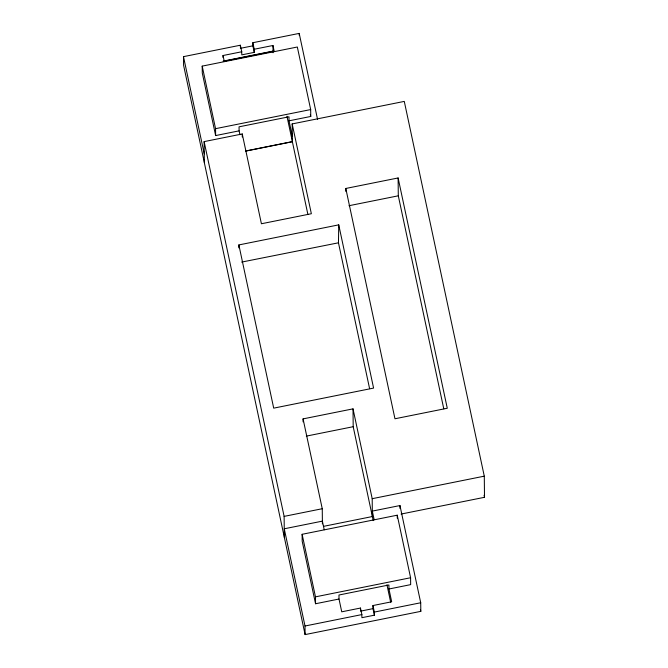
<?xml version="1.0" encoding="UTF-8"?>
<svg xmlns="http://www.w3.org/2000/svg" width="668" height="668" viewBox="0 0 668 668"><rect width="100%" height="100%" fill="white"/><g stroke="black" fill="none" stroke-linecap="round" stroke-linejoin="round"><path stroke-width="1" d="M238.818 247.886L238.86 244.931L338.743 224.857L373.587 388.083L273.705 408.148L238.86 244.931M369.604 388.684L338.459 242.801L338.743 224.857M307.881 214.411L292.367 141.741L292.183 123.922L404.282 101.402L484.283 476.167L484.509 497.301L401.067 514.068M204.341 162.583L183.583 65.239L183.491 56.646L240.346 45.224L241.741 51.762L241.774 54.868L254.257 52.363L254.224 49.248L252.83 42.719L299.197 33.4L317.576 119.48M240.38 48.33L252.863 45.825L252.83 42.719M223.037 57.54L223.02 55.519L241.741 51.762M254.224 49.248L272.953 45.491L274.214 51.386M223.112 61.139L273.053 51.102M224.131 61.172L273.053 51.344M289.035 120.824L288.993 116.8L239.052 126.828L239.102 130.853L215.63 135.571L202.279 73.021L202.204 66.124L297.327 47.01L310.678 109.569L310.754 116.457L289.035 120.824L292.317 136.172M215.63 135.571L215.555 128.673L310.678 109.569M374.163 519.737L372.318 511.103L399.957 505.551L420.715 602.761L420.807 611.354L305.101 634.6L204.341 162.75L204.124 141.616L242.25 133.959L261.413 223.755L311.355 213.727L292.183 123.922M245.49 151.026L292.367 141.608L286.939 116.182M245.482 151.16L292.367 141.741M345.799 188.468L398.111 177.955L447.276 408.257L394.963 418.769L345.799 188.468L345.832 191.44M349.005 205.711L398.303 195.808L398.111 177.955M303.105 421.867L303.072 418.886L353.013 408.858L372.193 498.687L372.377 516.539L323.454 526.367M306.32 436.12L353.197 426.702L353.013 408.858M284.343 537.515L284.125 516.381L322.252 508.724L303.072 418.886M372.193 498.687L484.283 476.167M339.01 599.029L315.546 603.747L302.186 541.197L302.12 534.3L397.235 515.195L410.595 577.745L410.661 584.634L388.951 589.001L391.673 601.784L372.953 605.542L372.986 608.648L374.381 615.186L361.897 617.691L361.864 614.585L360.469 608.047L341.74 611.813L339.01 599.029L338.968 595.004L388.91 584.976L388.951 589.001M315.546 603.747L315.471 596.85L410.595 577.745M361.463 610.961L372.986 608.648M305.101 634.6L305.009 626.008L361.864 614.585M374.381 615.186L374.347 612.08L420.715 602.761M241.641 262.09L338.459 242.801M484.066 495.264L484.509 497.301M398.303 195.808L443.769 408.783M420.414 609.542L420.807 611.354M310.319 114.445L310.754 116.457M353.197 426.702L373.245 520.614M386.947 584.801L390.646 602.119M372.953 605.542L374.347 612.08M252.863 45.825L254.257 52.363M223.02 55.519L224.273 61.423M239.102 130.853L239.921 134.694M324.222 529.766L322.385 521.132L284.259 528.789L305.009 626.008M202.204 66.124L215.555 128.673M302.12 534.3L315.471 596.85M204.124 141.616L284.125 516.381M183.491 56.646L204.249 153.865M399.957 505.551L399.99 508.457M397.235 515.195L397.268 518.151M360.469 608.047L360.503 611.162M322.252 508.724L322.41 523.854M299.197 33.4L299.222 35.312M272.953 45.491L273.07 52.739M242.25 133.959L242.275 137.023M240.346 45.224L240.371 47.294"/></g></svg>
